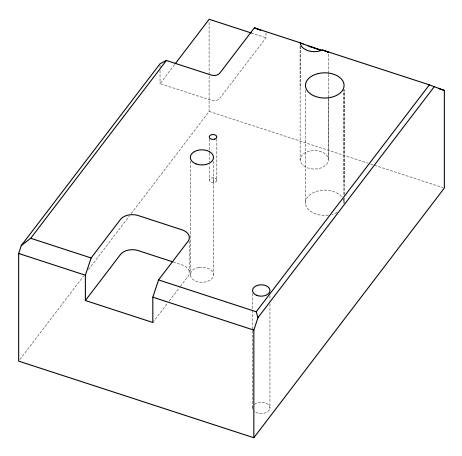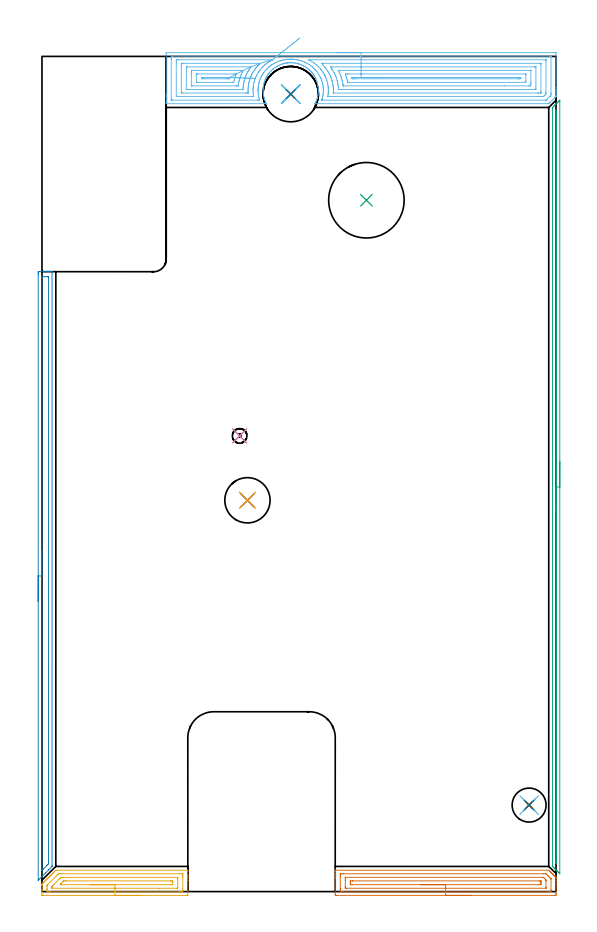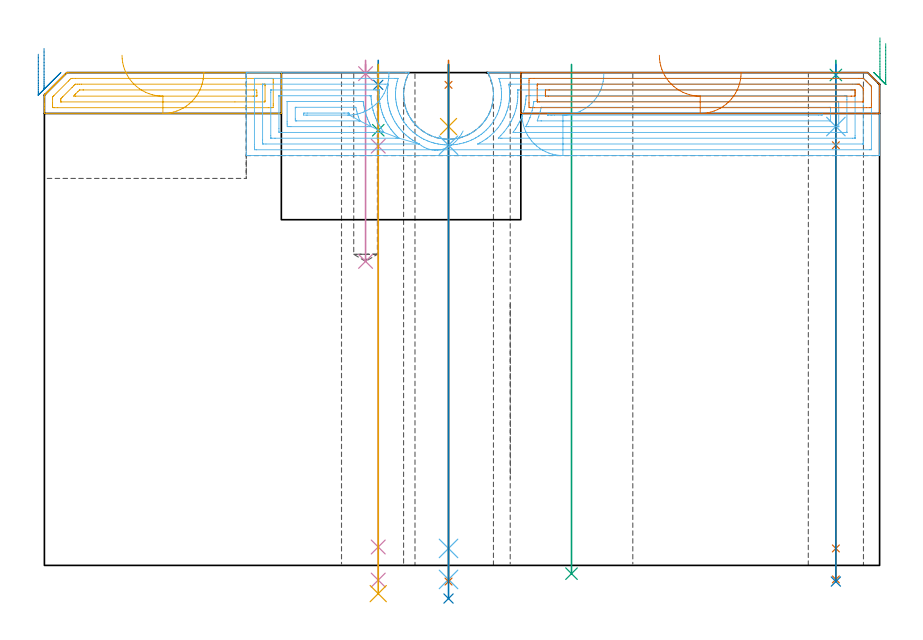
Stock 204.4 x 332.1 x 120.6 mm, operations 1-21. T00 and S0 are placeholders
(PLAN: 23 operations, 15 tool changes, 58.7 min)
(1 SPOT_DRILL | STEP1HOLE | NXT0321_9005460120000 | 0.05 min | 183 mm3)
(2 SPOT_DRILL_1 | STEP1HOLE_1 | NXT0321_9005460120000 | 0.05 min | 183 mm3)
(3 SPOT_DRILL_2 | STEP1HOLE_2 | NXT0321_9005460120000 | 0.03 min | 2 mm3)
(4 SPOT_DRILL_3 | STEP1POCKET | NXT0321_9005460120000 | 0.03 min | 3 mm3)
(5 DRILL_BLIND_HOLE_INTO_CENTER | STEP1HOLE | NXT0301_059 | 0.06 min | 614 mm3)
(6 GUN_DRILL_THROUGH_HOLE | STEP1HOLE | UGT0307_005 | 0.58 min | 5834 mm3)
(7 DRILL_TO_ENLARGE_THROUGH_HOLE | STEP1HOLE | NXT0301_102 | 0.51 min | 10593 mm3)
(8 DRILL_TO_ENLARGE_THROUGH_HOLE_1 | STEP1HOLE | UGT0301_053 | 0.52 min | 28577 mm3)
(9 DRILL_BLIND_HOLE_INTO_CENTER_1 | STEP1HOLE_1 | UGT0301_209 | 0.07 min | 714 mm3)
(10 GUN_DRILL_THROUGH_HOLE_1 | STEP1HOLE_1 | UGT0307_006 | 0.6 min | 6864 mm3)
(11 DRILL_TO_ENLARGE_THROUGH_HOLE_2 | STEP1HOLE_1 | UGT0301_046 | 0.52 min | 22891 mm3)
(12 DRILL_BLIND_HOLE_INTO_CENTER_2 | STEP1HOLE_2 | NXT0301_059 | 0.06 min | 733 mm3)
(13 GUN_DRILL_THROUGH_HOLE_2 | STEP1HOLE_2 | UGT0307_005 | 0.58 min | 5837 mm3)
(14 DRILL_TO_ENLARGE_THROUGH_HOLE_3 | STEP1HOLE_2 | NXT0301_102 | 0.51 min | 10659 mm3)
(15 INDEXABLE_INSERT_DRILL_THROUGH_HOLE_FROM_SOLID | STEP1HOLE_3 | NXT0302_031 | 0.5 min | 85207 mm3)
(16 DRILL_BLIND_HOLE_INTO_CENTER_3 | STEP1POCKET | UGT0301_181 | 0.19 min | 1178 mm3)
(17 AREA_MILL | FG_CHAMFER_SURFACE | UGT0205_001 | 2.02 min | 3195 mm3)
(18 AREA_MILL_1 | FG_CHAMFER_SURFACE_1 | UGT0205_001 | 9.43 min | 31374 mm3)
(19 AREA_MILL_2 | FG_CHAMFER_SURFACE_2 | UGT0205_001 | 3.01 min | 4691 mm3)
(20 AREA_MILL_3 | FG_CHAMFER_SURFACE_3 | UGT0205_001 | 4.03 min | 3661 mm3)
(21 AREA_MILL_4 | FG_CHAMFER_SURFACE_4 | UGT0205_001 | 5.01 min | 1273 mm3)
(22 MILL_CORNER_NOTCH_RECTANGULAR | CORNER_NOTCH_RECTANGULAR | NXT0201_009 | Follow Part, ap 2, ae 75% | 24.31 min | 107706 mm3)
(23 MILL_SLOT | SLOT_PARTIAL_RECTANGULAR | UGT0201_094 | Follow Part, ap 5, ae 75% | 6.01 min | 148623 mm3)
(TOOL NXT0321_9005460120000 | NC Spot Drill, 142deg, 12mm, Carbide, Uncoated | D12 PA142 FL30 Z2)
(TOOL NXT0301_059 | Carbide Drill 8.8mm [860.1-0880-026A1-MM 2214] | D8.8 PA140 FL47 Z2)
(TOOL UGT0307_005 | Gun Drill 8.3 mm | D8.3 PA130 FL24 Z1)
(TOOL NXT0301_102 | Carbide Drill 13.5mm [860.1-1350-108A1-MM 2214] | D13.5 PA140 FL123 Z2)
(TOOL UGT0301_053 | Twist Drill 22 mm | D22 PA118 FL150 Z2)
(TOOL UGT0301_209 | Twist Drill 9.4 mm | D9.4 PA118 FL78 Z2)
(TOOL UGT0307_006 | Gun Drill 9 mm | D9 PA130 FL24 Z1)
(TOOL UGT0301_046 | Twist Drill 18 mm | D18 PA118 FL130 Z2)
(TOOL NXT0302_031 | Index. Insert Drill 30mm [880-D3000L32-05] | D30 PA176 FL150 Z2)
(TOOL UGT0301_181 | Twist Drill 5.8 mm | D5.8 PA118 FL55 Z2)
(TOOL UGT0205_001 | Chamfer Mill 20 x 3 x 45 deg. | D20 FL50 Z2)
(TOOL NXT0201_009 | ENDMILL 8mm [2P460-0800-NA 1630] | D8 FL26 Z6)
(TOOL UGT0201_094 | End mill 20 mm | D20 FL38 Z4)
(OP 1 SPOT_DRILL)
G17 G21 G94 G90
T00 M6
G54
G17 G0 G90 X98.9 Y317.1 S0 M3
G43 Z130.6 H0
G94 G81 G98 Z117.6 F250. R123.6
G80
M5
M2
(OP 2 SPOT_DRILL_1)
G17 G21 G94 G90
T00 M6
G54
G17 G0 G90 X81.7 Y155.6 S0 M3
G43 Z130.6 H0
G94 G81 G98 Z117.6 F250. R123.6
G80
M5
M2
(OP 3 SPOT_DRILL_2)
G17 G21 G94 G90
T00 M6
G54
G17 G0 G90 X193.7 Y34.4 S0 M3
G43 Z130.6 H0
G94 G81 G98 Z120.019 F250. R123.6
G80
M5
M2
(OP 4 SPOT_DRILL_3)
G17 G21 G94 G90
T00 M6
G54
G17 G0 G90 X78.6 Y181.2 S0 M3
G43 Z130.6 H0
G94 G81 G98 Z120.35 F250. R123.6
G80
M5
M2
(OP 5 DRILL_BLIND_HOLE_INTO_CENTER)
G17 G21 G94 G90
T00 M6
G54
G17 G0 G90 X98.9 Y317.1 S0 M3
G43 Z130.6 H1
G94 G81 G98 Z107.4 F250. R122.6
G80
M5
M2
(OP 6 GUN_DRILL_THROUGH_HOLE)
G17 G21 G94 G90
T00 M6
G54
G17 G0 G90 X98.9 Y317.1 M8
G43 Z130.6 H0
Z117.682
S716 M3
G94 G1 Z102.825 F125. M26
G4 X.084
Z4.15 F250.
G4 X.084
Z-3.435 F125.
G4 X.084
M5
M9
G0 Z117.682
Z130.6
M2
(OP 7 DRILL_TO_ENLARGE_THROUGH_HOLE)
G17 G21 G94 G90
T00 M6
G54
G17 G0 G90 X98.9 Y317.1 S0 M3
G43 Z130.6 H1
G94 G73 G98 Z-3.957 F250. Q12.456 R122.6
G80
M5
M2
(OP 8 DRILL_TO_ENLARGE_THROUGH_HOLE_1)
G17 G21 G94 G90
T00 M6
G54
G17 G0 G90 X98.9 Y317.1 S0 M3
G43 Z130.6 H0
G94 G73 G98 Z-8.109 F250. Q21.452 R122.6
G80
M5
M2
(OP 9 DRILL_BLIND_HOLE_INTO_CENTER_1)
G17 G21 G94 G90
T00 M6
G54
G17 G0 G90 X81.7 Y155.6 S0 M3
G43 Z130.6 H0
G94 G81 G98 Z106.5 F250. R122.6
G80
M5
M2
(OP 10 GUN_DRILL_THROUGH_HOLE_1)
G17 G21 G94 G90
T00 M6
G54
G17 G0 G90 X81.7 Y155.6 M8
G43 Z130.6 H0
Z120.679
S716 M3
G94 G1 Z102.605 F125. M26
G4 X.084
Z4.5 F250.
G4 X.084
Z-3.598 F125.
G4 X.084
M5
M9
G0 Z120.679
Z130.6
M2
(OP 11 DRILL_TO_ENLARGE_THROUGH_HOLE_2)
G17 G21 G94 G90
T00 M6
G54
G17 G0 G90 X81.7 Y155.6 S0 M3
G43 Z130.6 H0
G94 G73 G98 Z-6.908 F250. Q15.938 R122.6
G80
M5
M2
(OP 12 DRILL_BLIND_HOLE_INTO_CENTER_2)
G17 G21 G94 G90
T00 M6
G54
G17 G0 G90 X193.7 Y34.4 S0 M3
G43 Z130.6 H1
G94 G81 G98 Z107.4 F250. R122.6
G80
M5
M2
(OP 13 GUN_DRILL_THROUGH_HOLE_2)
G17 G21 G94 G90
T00 M6
G54
G17 G0 G90 X193.7 Y34.4 M8
G43 Z130.6 H0
Z117.517
S716 M3
G94 G1 Z102.825 F125. M26
G4 X.084
Z4.15 F250.
G4 X.084
Z-3.435 F125.
G4 X.084
M5
M9
G0 Z117.517
Z130.6
M2
(OP 14 DRILL_TO_ENLARGE_THROUGH_HOLE_3)
G17 G21 G94 G90
T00 M6
G54
G17 G0 G90 X193.7 Y34.4 S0 M3
G43 Z130.6 H1
G94 G73 G98 Z-3.957 F250. Q12.456 R122.6
G80
M5
M2
(OP 15 INDEXABLE_INSERT_DRILL_THROUGH_HOLE_FROM_SOLID)
G17 G21 G94 G90
T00 M6
G54
G17 G0 G90 X129. Y274.9 S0 M3
G43 Z130.6 H1
G94 G81 G98 Z-2.024 F250. R122.6
G80
M5
M2
(OP 16 DRILL_BLIND_HOLE_INTO_CENTER_3)
G17 G21 G94 G90
T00 M6
G54
G17 G0 G90 X78.6 Y181.2 S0 M3
G43 Z130.6 H0
G94 G81 G98 Z74.4 F250. R122.6
G80
M5
M2
(OP 17 AREA_MILL)
G17 G21 G94 G90
T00 M6
G54
G17 G0 G90 X39. Y-1.5 S1061 M3
G43 Z130.6 H0
Z120.6
G94 G1 X38.962 Z119.728 F250.
X38.848 Z118.863
X38.659 Z118.012
X38.397 Z117.18
X38.063 Z116.374
X37.66 Z115.6
X37.192 Z114.864
X36.66 Z114.172
X36.071 Z113.529
X35.428 Z112.94
X34.736 Z112.408
X34. Z111.94
X33.226 Z111.537
X32.42 Z111.203
X31.588 Z110.941
X30.736 Z110.752
X29.872 Z110.638
X29. Z110.6
X0.556
X0.004 Y-1.496 Z110.598
X0.002 Y-1.495 Z110.599
X0. Y-0.944 Z111.149
Y-0.278 Z111.82
Y-0.056 Z112.041
Y0.611 Z112.708
Y0.833 Z112.93
Y2.388 Z114.488
Y2.611 Z114.711
Y2.667 Z114.767
X0.01 Y3.003 Z115.101
X0.058 Y3.056 Z115.154
X0.259 Y3.259 Z115.359
X0.333 Y3.333 Z115.433
X0.499 Y3.5 Z115.597
X0.556 Y3.556 Z115.655
X0.74 Y3.74 Z115.839
X0.795 Y3.796 Z115.893
X0.852 Y3.852 Z115.951
X1.036 Y4.037 Z116.136
X1.091 Y4.093 Z116.189
X1.148 Y4.149 Z116.248
X1.332 Y4.333 Z116.432
X1.387 Y4.389 Z116.486
X1.444 Y4.445 Z116.544
X1.629 Y4.629 Z116.728
X1.684 Y4.685 Z116.782
X1.741 Y4.741 Z116.84
X1.925 Y4.925 Z117.024
X1.98 Y4.981 Z117.078
X2.037 Y5.037 Z117.136
X2.221 Y5.222 Z117.321
X2.276 Y5.278 Z117.375
X2.333 Y5.334 Z117.433
X2.518 Y5.518 Z117.617
X2.573 Y5.574 Z117.671
X2.63 Y5.63 Z117.729
X2.814 Y5.814 Z117.913
X2.869 Y5.87 Z117.967
X2.926 Y5.926 Z118.025
X3.11 Y6.111 Z118.21
X3.165 Y6.167 Z118.263
X3.222 Y6.223 Z118.322
X3.407 Y6.407 Z118.506
X3.462 Y6.463 Z118.56
X3.519 Y6.519 Z118.618
X3.703 Y6.703 Z118.802
X3.758 Y6.759 Z118.856
X3.815 Y6.815 Z118.914
X3.999 Y7. Z119.099
X4.054 Y7.056 Z119.152
X4.111 Y7.112 Z119.211
X4.296 Y7.296 Z119.395
X4.35 Y7.352 Z119.449
X4.407 Y7.408 Z119.507
X4.592 Y7.592 Z119.691
X4.647 Y7.648 Z119.745
X4.704 Y7.704 Z119.803
X4.888 Y7.889 Z119.987
X4.943 Y7.944 Z120.041
X5. Y8.001 Z120.099
X5.388 Y8.389 Z120.487
X5.422 Y8.422 Z120.521
X5.495 Y8.494 Z120.592
X5.889 Y8.5 Z120.6
X57.889
X57.99 Y8.497 Z120.589
X57.994 Y8.474 Z120.566
X58. Y8.222 Z120.321
Y6.611 Z118.71
Y6.167 Z118.263
Y5.944 Z118.042
Y5.278 Z117.375
Y5.056 Z117.153
Y4.389 Z116.483
X57.999 Y-1.497 Z110.6
X57.998 Y-1.498 Z110.599
X57.444 Y-1.5 Z110.6
X29.
Y-0.086 Z112.014
X3.252
X2.362 Y-0.084 Z112.016
X2.333 Y-0.083 Z112.017
X2.01 Y-0.056 Z112.044
X2.003 Y0.275 Z112.375
X2.001 Y0.833 Z112.933
X2. Y1.167 Z113.267
Y2.055 Z114.155
X2.002 Y2.333 Z114.433
X2.006 Y2.472 Z114.572
X2.01 Y2.54 Z114.64
X2.072 Y2.611 Z114.711
X2.199 Y2.746 Z114.846
X2.333 Y2.884 Z114.984
X5.889 Y6.439 Z118.539
X6.2 Y6.745 Z118.845
X6.517 Y7.056 Z119.156
X6.751 Y7.083 Z119.183
X6.778 Y7.084 Z119.184
X7.636 Y7.086 Z119.186
X54.748
X55.638 Y7.084 Z119.184
X55.667 Y7.083 Z119.183
X55.99 Y7.056 Z119.156
X55.997 Y6.725 Z118.825
X55.999 Y6.167 Z118.267
X56. Y5.833 Z117.933
X55.999 Y0.833 Z112.933
X55.998 Y0.502 Z112.602
X55.99 Y-0.056 Z112.044
X55.694 Y-0.083 Z112.017
X55.667 Y-0.084 Z112.016
X54.808 Y-0.086 Z112.014
X29.
Y1.328 Z113.428
X4.111 Y1.329 Z113.429
X4.055 Y1.33 Z113.43
X4.022 Y1.332 Z113.432
X4.011 Y1.334 Z113.434
X4.007 Y1.389 Z113.489
X4.001 Y1.611 Z113.711
Y1.722 Z113.822
Y1.832 Z113.932
X4.009 Y1.944 Z114.044
X4.023 Y2.112 Z114.212
X4.111 Y2.209 Z114.309
X4.311 Y2.411 Z114.511
X4.51 Y2.611 Z114.711
X6.778 Y4.879 Z116.979
X7.177 Y5.278 Z117.378
X7.423 Y5.521 Z117.621
X7.508 Y5.602 Z117.702
X7.574 Y5.663 Z117.763
X7.667 Y5.665 Z117.765
X8.163 Y5.67 Z117.77
X8.556 Y5.671 Z117.771
X9.051 Y5.672 Z117.772
X53.889 Y5.671 Z117.771
X53.945 Y5.67 Z117.77
X53.978 Y5.668 Z117.768
X53.989 Y5.666 Z117.766
X53.993 Y5.611 Z117.711
X53.999 Y5.389 Z117.489
X54. Y5.278 Z117.378
X53.999 Y1.612 Z113.712
X53.992 Y1.5 Z113.6
X53.978 Y1.335 Z113.435
X53.889 Y1.333 Z113.433
X53.393 Y1.329 Z113.429
X46.629 Y1.328 Z113.428
X29.
Y2.743 Z114.843
X7.667
X7.534 Y2.744 Z114.844
X7.146 Y2.749 Z114.849
X7.319 Y2.958 Z115.058
X7.482 Y3.128 Z115.228
X7.667 Y3.318 Z115.418
X8.204 Y3.852 Z115.952
X8.556 Y4.197 Z116.297
X8.626 Y4.25 Z116.35
X8.692 Y4.253 Z116.353
X9.444 Y4.257 Z116.357
X9.576
X51.222
X51.355 Y4.256 Z116.356
X51.976 Y4.25 Z116.35
X51.998 Y3.613 Z115.713
X52. Y2.917 Z115.017
X51.998 Y2.819 Z114.919
X51.994 Y2.771 Z114.871
X51.99 Y2.752 Z114.852
X51.973 Y2.749 Z114.849
X51.222 Y2.743 Z114.843
X51.091
X29.
X28.128 Z114.881
X27.264 Z114.995
X26.412 Z115.183
X25.58 Z115.446
X24.774 Z115.78
X24. Z116.182
X23.264 Z116.651
X22.572 Z117.182
X21.929 Z117.772
X21.34 Z118.415
X20.808 Z119.107
X20.34 Z119.843
X19.937 Z120.616
X19.603 Z121.422
X19.341 Z122.254
X19.152 Z123.106
X19.038 Z123.971
X19. Z124.843
G0 Z130.6
M5
M2
(OP 18 AREA_MILL_1)
G17 G21 G94 G90
T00 M6
G54
G17 G0 G90 X116.9 Y333.6 S1061 M3
G43 Z130.6 H0
Z110.3
G94 G1 X116.938 Z109.428 F250.
X117.052 Z108.564
X117.241 Z107.712
X117.503 Z106.88
X117.837 Z106.074
X118.24 Z105.3
X118.708 Z104.564
X119.24 Z103.872
X119.829 Z103.229
X120.472 Z102.64
X121.164 Z102.109
X121.9 Z101.64
X122.674 Z101.237
X123.48 Z100.903
X124.312 Z100.641
X125.163 Z100.452
X126.028 Z100.338
X126.9 Z100.3
X203.774
X204.214 Y333.596 Z100.303
X204.39 Y333.592 Z100.306
X204.4 Y333.412 Z100.486
Y319.659 Z114.236
Y319.042 Z114.852
Y318.513 Z115.384
Y318.161 Z115.735
Y317.631 Z116.265
Y317.279 Z116.615
Y316.485 Z117.413
Y316.398 Z117.5
X204.39 Y316.192 Z117.707
X204.377 Y316.177 Z117.722
X204.37 Y316.17 Z117.729
X204.159 Y315.957 Z117.939
X203.774 Y315.574 Z118.325
X201.953 Y313.753 Z120.147
X201.861 Y313.66 Z120.237
X201.649 Y313.449 Z120.446
X201.494 Y313.298 Z120.582
X201.093 Y313.3 Z120.6
X108.575
X108.553 Y313.305 Z120.593
X108.559 Y313.333 Z120.566
X108.575 Y313.37 Z120.53
X108.71 Y313.631 Z120.269
X108.911 Y314.052 Z119.848
X109.042 Y314.348 Z119.552
X109.262 Y314.93 Z118.97
X109.409 Y315.367 Z118.533
X109.53 Y315.807 Z118.093
X109.721 Y316.685 Z117.215
X109.839 Y317.562 Z116.338
X109.887 Y318.44 Z115.46
X109.864 Y319.317 Z114.583
X109.771 Y320.195 Z113.705
X109.606 Y321.072 Z112.828
X109.366 Y321.95 Z111.95
X109.219 Y322.391 Z111.509
X109.053 Y322.828 Z111.072
X108.846 Y323.281 Z110.619
X108.636 Y323.705 Z110.194
X108.4 Y324.129 Z109.768
X108.277 Y324.332 Z109.563
X108.153 Y324.54 Z109.36
X108.127 Y324.583 Z109.317
X107.994 Y324.772 Z109.123
X107.853 Y324.976 Z108.924
X107.818 Y325.026 Z108.874
X107.667 Y325.227 Z108.673
X107.492 Y325.46 Z108.439
X107.333 Y325.654 Z108.244
X107.256 Y325.747 Z108.15
X107.234 Y325.772 Z108.126
X106.989 Y326.046 Z107.853
X106.711 Y326.337 Z107.561
X106.364 Y326.675 Z107.225
X106.341 Y326.695 Z107.205
X106.053 Y326.948 Z106.949
X106.019 Y326.976 Z106.92
X105.734 Y327.215 Z106.684
X105.518 Y327.382 Z106.518
X105.471 Y327.418 Z106.481
X105.028 Y327.726 Z106.173
X104.578 Y328.018 Z105.882
X104.452 Y328.093 Z105.807
X104.071 Y328.301 Z105.598
X104.021 Y328.326 Z105.573
X103.685 Y328.497 Z105.4
X103.241 Y328.698 Z105.199
X102.792 Y328.884 Z105.016
X102.566 Y328.97 Z104.929
X102.371 Y329.033 Z104.866
X102.234 Y329.078 Z104.821
X101.899 Y329.177 Z104.722
X101.807 Y329.201 Z104.698
X101.454 Y329.291 Z104.607
X101.006 Y329.389 Z104.51
X100.56 Y329.466 Z104.431
X100.113 Y329.524 Z104.371
X99.667 Y329.565 Z104.331
X99.54 Y329.572 Z104.325
X99.377 Y329.578 Z104.313
X99.228 Y329.588 Z104.31
X99.22 Z104.309
X98.774 Y329.59 Z104.301
X98.328 Y329.577 Z104.318
X98.047 Y329.559 Z104.34
X97.881 Y329.546 Z104.352
X97.606 Y329.515 Z104.382
X97.435 Y329.495 Z104.402
X97.402 Y329.49 Z104.407
X96.988 Y329.426 Z104.472
X96.613 Y329.353 Z104.547
X96.542 Y329.339 Z104.561
X96.493 Y329.327 Z104.573
X96.094 Y329.229 Z104.667
X95.649 Y329.101 Z104.793
X95.614 Y329.09 Z104.804
X95.235 Y328.97 Z104.929
X94.756 Y328.783 Z105.115
X94.307 Y328.587 Z105.311
X93.863 Y328.371 Z105.527
X93.528 Y328.187 Z105.708
X93.352 Y328.092 Z105.806
X92.97 Y327.858 Z106.041
X92.52 Y327.549 Z106.349
X92.077 Y327.225 Z106.673
X91.87 Y327.049 Z106.851
X91.785 Y326.976 Z106.923
X91.618 Y326.832 Z107.065
X91.591 Y326.807 Z107.089
X91.456 Y326.682 Z107.213
X91.184 Y326.436 Z107.463
X91.144 Y326.396 Z107.504
X91.087 Y326.338 Z107.562
X90.687 Y325.905 Z107.994
X90.303 Y325.46 Z108.439
X90.251 Y325.388 Z108.51
X90.122 Y325.213 Z108.684
X89.976 Y325.018 Z108.881
X89.965 Y325.002 Z108.897
X89.953 Y324.983 Z108.916
X89.809 Y324.772 Z109.124
X89.678 Y324.583 Z109.317
X89.655 Y324.545 Z109.354
X89.522 Y324.332 Z109.565
X89.399 Y324.135 Z109.762
X89.357 Y324.058 Z109.84
X89.164 Y323.704 Z110.194
X89.038 Y323.45 Z110.448
X88.948 Y323.268 Z110.63
X88.754 Y322.827 Z111.072
X88.724 Y322.751 Z111.149
X88.506 Y322.195 Z111.705
X88.43 Y321.95 Z111.95
X88.194 Y321.072 Z112.828
X88.029 Y320.195 Z113.705
X87.936 Y319.317 Z114.583
X87.913 Y318.44 Z115.46
X87.961 Y317.562 Z116.338
X88.079 Y316.685 Z117.215
X88.27 Y315.807 Z118.093
X88.379 Y315.404 Z118.496
X88.532 Y314.93 Z118.97
X88.703 Y314.489 Z119.411
X88.893 Y314.052 Z119.848
X89.039 Y313.753 Z120.146
X89.1 Y313.623 Z120.276
X89.246 Y313.306 Z120.592
X88.463 Y313.3 Z120.6
X49.579
X49.407 Y313.303 Z120.588
X49.406 Y313.305 Z120.586
X49.4 Y313.661 Z120.238
Y313.93 Z119.97
Y314.634 Z119.26
Y315.868 Z118.029
Y316.398 Z117.497
Y317.014 Z116.881
Y333.147 Z100.75
X49.403 Y333.414 Z100.483
X49.41 Y333.592 Z100.306
X49.59 Y333.599 Z100.299
X126.9 Y333.6 Z100.3
Y332.186 Z101.714
X201.987 Y332.185 Z101.715
X202.069
X202.367 Y332.179 Z101.721
X202.391 Y332.175 Z101.725
X202.395 Y332.151 Z101.749
X202.398 Y332.117 Z101.783
X202.399 Y332.084 Z101.816
X202.4 Y331.858 Z102.042
Y317.753 Z116.147
X202.397 Y317.279 Z116.621
X202.393 Y316.879 Z117.021
X202.38 Y316.642 Z117.258
X202.145 Y316.398 Z117.502
X202.067 Y316.318 Z117.582
X201.987 Y316.236 Z117.664
X201.093 Y315.342 Z118.558
X200.735 Y314.987 Z118.913
X200.553 Y314.81 Z119.09
X200.486 Y314.747 Z119.153
X200.449 Y314.721 Z119.179
X200.118 Y314.715 Z119.185
X111.623 Y314.714 Z119.186
X111.338 Y314.716 Z119.184
X111.268 Y314.718 Z119.182
X111.258 Y314.721 Z119.179
X111.256 Y314.724 Z119.176
X111.258 Y314.743 Z119.157
X111.27 Y314.785 Z119.115
X111.334 Y314.999 Z118.901
X111.478 Y315.516 Z118.384
X111.524 Y315.694 Z118.206
X111.686 Y316.415 Z117.485
X111.704 Y316.501 Z117.399
X111.796 Y317.189 Z116.711
X111.804 Y317.279 Z116.621
X111.861 Y318.006 Z115.894
X111.867 Y318.161 Z115.739
X111.875 Y318.512 Z115.388
X111.874 Y318.875 Z115.025
X111.867 Y319.042 Z114.858
X111.85 Y319.406 Z114.494
X111.815 Y319.814 Z114.086
X111.802 Y319.924 Z113.976
X111.704 Y320.646 Z113.254
X111.674 Y320.805 Z113.095
X111.667 Y320.842 Z113.058
X111.568 Y321.307 Z112.593
X111.469 Y321.687 Z112.213
X111.385 Y322.001 Z111.899
X111.204 Y322.568 Z111.332
X110.916 Y323.345 Z110.555
X110.87 Y323.45 Z110.45
X110.81 Y323.58 Z110.32
X110.426 Y324.332 Z109.568
X109.921 Y325.208 Z108.692
X109.918 Y325.213 Z108.687
X109.269 Y326.095 Z107.805
X109.022 Y326.401 Z107.499
X108.503 Y326.976 Z106.924
X108.128 Y327.352 Z106.548
X107.573 Y327.858 Z106.042
X107.234 Y328.14 Z105.76
X106.892 Y328.404 Z105.496
X106.419 Y328.739 Z105.161
X106.341 Y328.793 Z105.107
X106.18 Y328.898 Z105.002
X105.64 Y329.222 Z104.678
X105.447 Y329.328 Z104.572
X104.886 Y329.621 Z104.279
X104.553 Y329.779 Z104.121
X104.255 Y329.914 Z103.986
X103.659 Y330.153 Z103.747
X103.32 Y330.274 Z103.626
X102.836 Y330.432 Z103.468
X102.765 Y330.453 Z103.447
X102.592 Y330.502 Z103.398
X101.871 Y330.674 Z103.226
X101.648 Y330.723 Z103.177
X100.977 Y330.843 Z103.057
X100.577 Y330.897 Z103.003
X100.083 Y330.948 Z102.952
X99.597 Y330.982 Z102.918
X99.189 Y330.997 Z102.903
X98.684 Y331.001 Z102.899
X98.296 Y330.987 Z102.913
X97.833 Y330.958 Z102.942
X97.402 Y330.918 Z102.982
X97.025 Y330.874 Z103.026
X96.508 Y330.793 Z103.107
X96.262 Y330.745 Z103.155
X95.614 Y330.605 Z103.295
X95.53 Y330.585 Z103.315
X95.211 Y330.502 Z103.398
X94.831 Y330.393 Z103.507
X94.783 Y330.378 Z103.522
X94.72 Y330.357 Z103.543
X94.171 Y330.163 Z103.737
X93.826 Y330.028 Z103.872
X93.537 Y329.906 Z103.994
X92.932 Y329.636 Z104.264
X92.922 Y329.631 Z104.269
X92.902 Y329.621 Z104.279
X92.343 Y329.32 Z104.58
X92.038 Y329.151 Z104.749
X91.782 Y328.992 Z104.908
X91.388 Y328.739 Z105.161
X91.206 Y328.617 Z105.283
X91.144 Y328.574 Z105.326
X90.731 Y328.266 Z105.634
X90.251 Y327.882 Z106.018
X90.223 Y327.858 Z106.042
X89.773 Y327.447 Z106.453
X89.357 Y327.046 Z106.854
X89.292 Y326.976 Z106.924
X88.904 Y326.541 Z107.359
X88.519 Y326.095 Z107.805
X88.494 Y326.064 Z107.836
X88.463 Y326.023 Z107.877
X88.126 Y325.546 Z108.354
X87.897 Y325.213 Z108.687
X87.768 Y325.017 Z108.883
X87.569 Y324.702 Z109.198
X87.436 Y324.462 Z109.438
X87.368 Y324.332 Z109.568
X87.139 Y323.874 Z110.026
X86.941 Y323.45 Z110.45
X86.86 Y323.267 Z110.633
X86.675 Y322.816 Z111.084
X86.587 Y322.568 Z111.332
X86.403 Y321.955 Z111.945
X86.33 Y321.687 Z112.213
X86.22 Y321.254 Z112.646
X86.133 Y320.805 Z113.095
X86.08 Y320.51 Z113.39
X86.001 Y319.924 Z113.976
X85.977 Y319.73 Z114.17
X85.95 Y319.404 Z114.496
X85.932 Y319.042 Z114.858
X85.927 Y318.898 Z115.002
X85.925 Y318.535 Z115.365
X85.933 Y318.161 Z115.739
X85.939 Y318.005 Z115.895
X86. Y317.279 Z116.621
X86.027 Y317.036 Z116.864
X86.128 Y316.398 Z117.502
X86.215 Y315.97 Z117.93
X86.322 Y315.516 Z118.384
X86.523 Y314.784 Z119.116
X86.532 Y314.721 Z119.179
X86.492 Y314.719 Z119.181
X86.391 Y314.716 Z119.184
X86.188 Y314.715 Z119.185
X85.781 Y314.714 Z119.186
X51.813 Y314.715 Z119.185
X51.731
X51.433 Y314.721 Z119.179
X51.409 Y314.725 Z119.175
X51.405 Y314.749 Z119.151
X51.402 Y314.783 Z119.117
X51.401 Y314.816 Z119.084
X51.4 Y315.042 Z118.858
Y330.91 Z102.99
X51.402 Y331.384 Z102.516
X51.405 Y331.787 Z102.113
X51.417 Y332.179 Z101.721
X51.813 Y332.184 Z101.716
X51.895 Y332.185 Z101.715
X126.9 Y332.186 Z101.714
Y330.772 Z103.128
X200.29 Y330.771 Z103.129
X200.363 Y330.77 Z103.13
X200.384 Y330.768 Z103.132
X200.389 Y330.766 Z103.134
X200.393 Y330.757 Z103.143
X200.397 Y330.701 Z103.199
X200.399 Y330.502 Z103.398
X200.4 Y330.304 Z103.596
X200.399 Y317.963 Z115.937
X200.39 Y317.279 Z116.621
X200.385 Y317.096 Z116.804
X200.199 Y316.902 Z116.999
X199.946 Y316.647 Z117.253
X199.696 Y316.398 Z117.502
X199.499 Y316.206 Z117.694
X199.432 Y316.143 Z117.757
X199.305 Y316.135 Z117.765
X198.682 Y316.13 Z117.77
X198.411 Y316.129 Z117.771
X197.79 Y316.128 Z117.772
X114.386 Y316.129 Z117.771
X113.762 Y316.131 Z117.769
X113.701 Y316.133 Z117.767
X113.677 Y316.135 Z117.765
X113.676 Y316.216 Z117.684
X113.698 Y316.398 Z117.502
X113.775 Y317. Z116.9
X113.803 Y317.279 Z116.621
X113.847 Y317.811 Z116.089
X113.864 Y318.161 Z115.739
X113.873 Y318.666 Z115.234
X113.863 Y319.042 Z114.858
X113.839 Y319.581 Z114.319
X113.804 Y319.924 Z113.976
X113.771 Y320.199 Z113.701
X113.681 Y320.805 Z113.095
X113.518 Y321.661 Z112.239
X113.511 Y321.687 Z112.213
X113.492 Y321.761 Z112.139
X113.254 Y322.568 Z111.332
X113.152 Y322.903 Z110.997
X112.942 Y323.45 Z110.45
X112.844 Y323.7 Z110.2
X112.598 Y324.249 Z109.651
X112.557 Y324.332 Z109.568
X112.518 Y324.41 Z109.49
X112.231 Y324.946 Z108.954
X112.075 Y325.213 Z108.687
X111.704 Y325.836 Z108.064
X111.523 Y326.095 Z107.805
X111.085 Y326.705 Z107.195
X110.869 Y326.976 Z106.924
X110.81 Y327.048 Z106.852
X110.071 Y327.858 Z106.042
X109.916 Y328.015 Z105.885
X109.138 Y328.739 Z105.161
X109.022 Y328.841 Z105.059
X108.446 Y329.307 Z104.593
X108.128 Y329.534 Z104.366
X108.001 Y329.621 Z104.279
X107.234 Y330.115 Z103.785
X106.567 Y330.502 Z103.398
X106.341 Y330.626 Z103.274
X106.069 Y330.77 Z103.13
X106.068 Y330.771 Z103.129
X126.9 Y330.772 Z103.128
Y329.357 Z104.543
X197.785
X198.263 Y329.355 Z104.545
X198.37 Y329.352 Z104.548
X198.387 Y329.351 Z104.549
X198.39 Y329.334 Z104.566
X198.395 Y329.282 Z104.618
X198.398 Y329.176 Z104.724
X198.4 Y328.75 Z105.15
Y318.172 Z115.728
X198.397 Y317.725 Z116.175
X198.394 Y317.617 Z116.283
X198.39 Y317.564 Z116.336
X198.382 Y317.549 Z116.351
X198.352 Y317.548 Z116.352
X198.142 Y317.545 Z116.355
X197.517 Y317.543 Z116.357
X197.25
X116.173
X115.904 Y317.545 Z116.355
X115.859 Y317.548 Z116.352
X115.845 Y317.551 Z116.349
X115.843 Y317.558 Z116.342
X115.841 Y317.607 Z116.293
X115.864 Y318.161 Z115.739
X115.872 Y318.458 Z115.442
X115.862 Y319.042 Z114.858
X115.852 Y319.359 Z114.541
X115.807 Y319.924 Z113.976
X115.762 Y320.329 Z113.571
X115.691 Y320.805 Z113.095
X115.592 Y321.379 Z112.521
X115.524 Y321.687 Z112.213
X115.442 Y322.041 Z111.859
X115.31 Y322.538 Z111.362
X115.279 Y322.645 Z111.255
X115.081 Y323.263 Z110.637
X115.014 Y323.45 Z110.45
X114.86 Y323.864 Z110.036
X114.656 Y324.332 Z109.568
X114.386 Y324.912 Z108.988
X114.229 Y325.213 Z108.687
X114.06 Y325.534 Z108.366
X113.722 Y326.095 Z107.805
X113.492 Y326.468 Z107.432
X113.124 Y326.976 Z106.924
X112.598 Y327.68 Z106.22
X112.445 Y327.858 Z106.042
X111.704 Y328.684 Z105.216
X111.653 Y328.739 Z105.161
X111.084 Y329.35 Z104.55
X111.704 Y329.355 Z104.545
X111.972 Y329.357 Z104.543
X126.9
Y327.943 Z105.957
X195.816
X195.989 Y327.941 Z105.959
X196.335 Y327.936 Z105.964
X196.392 Y327.932 Z105.968
X196.394 Y327.925 Z105.975
X196.397 Y327.902 Z105.998
X196.399 Y327.858 Z106.042
X196.4 Y319.924 Z113.976
X196.398 Y319.264 Z114.636
X196.393 Y319.042 Z114.858
X196.39 Y318.967 Z114.933
X196.076 Y318.96 Z114.94
X195.903 Y318.958 Z114.942
X118.855 Y318.957 Z114.943
X118.046 Y318.959 Z114.941
X117.961 Y318.961 Z114.939
X117.884 Y318.964 Z114.936
X117.878 Y319.042 Z114.858
X117.828 Y319.792 Z114.108
X117.817 Y319.924 Z113.976
X117.802 Y320.081 Z113.819
X117.703 Y320.805 Z113.095
X117.659 Y321.104 Z112.796
X117.544 Y321.687 Z112.213
X117.434 Y322.207 Z111.693
X117.333 Y322.568 Z111.332
X117.086 Y323.432 Z110.468
X117.067 Y323.492 Z110.408
X116.743 Y324.332 Z109.568
X116.513 Y324.878 Z109.022
X116.351 Y325.213 Z108.687
X116.173 Y325.572 Z108.328
X115.887 Y326.095 Z107.805
X115.503 Y326.756 Z107.144
X115.368 Y326.976 Z106.924
X115.334 Y327.03 Z106.87
X115.279 Y327.114 Z106.786
X114.745 Y327.858 Z106.042
X114.69 Y327.936 Z105.964
X115.279 Y327.943 Z105.957
X126.9
Y326.529 Z107.371
X193.942
X194.396 Y326.528 Z107.372
X194.397 Y326.527 Z107.373
X194.399 Y326.525 Z107.375
Y321.687 Z112.213
X194.398 Y321.237 Z112.663
X194.39 Y320.805 Z113.095
X194.375 Y320.378 Z113.522
X193.942 Y320.375 Z113.525
X193.502 Y320.372 Z113.528
X183.879 Y320.371 Z113.529
X119.969 Y320.372 Z113.528
X119.859 Y320.373 Z113.527
X119.805 Y320.375 Z113.525
X119.786 Y320.377 Z113.523
X119.749 Y320.579 Z113.321
X119.719 Y320.805 Z113.095
X119.714 Y320.839 Z113.061
X119.566 Y321.687 Z112.213
X119.525 Y321.907 Z111.993
X119.368 Y322.568 Z111.332
X119.23 Y323.08 Z110.82
X119.114 Y323.45 Z110.45
X118.855 Y324.243 Z109.657
X118.802 Y324.384 Z109.516
X118.452 Y325.213 Z108.687
X118.108 Y325.95 Z107.95
X117.844 Y326.464 Z107.436
X117.821 Y326.515 Z107.385
X117.82 Y326.524 Z107.376
X117.824 Y326.525 Z107.375
X117.85 Y326.527 Z107.373
X117.961 Y326.528 Z107.372
X118.415 Y326.529 Z107.371
X126.9
Y325.115 Z108.785
X192.154 Y325.114 Z108.786
X192.255 Y325.113 Z108.787
X192.347 Y325.11 Z108.79
X192.387 Y325.108 Z108.792
X192.392 Y325.087 Z108.813
X192.396 Y325.06 Z108.84
X192.399 Y324.971 Z108.929
X192.4 Y322.326 Z111.574
X192.398 Y322.083 Z111.817
X192.394 Y321.921 Z111.979
X192.39 Y321.798 Z112.102
X192.351 Y321.792 Z112.108
X192.154 Y321.788 Z112.112
X192.053 Y321.786 Z112.114
X121.735
X121.636 Y321.787 Z112.113
X121.588 Y321.79 Z112.11
X121.583 Y321.791 Z112.109
X121.568 Y321.843 Z112.057
X121.537 Y321.966 Z111.934
X121.402 Y322.568 Z111.332
X121.361 Y322.741 Z111.159
X121.157 Y323.45 Z110.45
X120.997 Y323.982 Z109.918
X120.874 Y324.332 Z109.568
X120.643 Y324.976 Z108.924
X120.622 Y325.05 Z108.85
X120.643 Y325.108 Z108.792
X120.748 Y325.11 Z108.79
X121.537 Y325.114 Z108.786
X121.637 Y325.115 Z108.785
X126.9
Y323.7 Z110.2
X189.472
X190.116 Y323.696 Z110.204
X190.366 Y323.693 Z110.207
X190.394 Y323.45 Z110.45
X190.396 Y323.421 Z110.479
X190.366 Y323.207 Z110.693
X189.724 Y323.201 Z110.699
X189.472 Y323.2 Z110.7
X124.218
X123.576 Y323.202 Z110.698
X123.324 Y323.205 Z110.695
X123.295 Y323.206 Z110.694
X123.269 Y323.259 Z110.641
X123.236 Y323.359 Z110.541
X123.208 Y323.45 Z110.45
X123.164 Y323.608 Z110.292
X123.149 Y323.69 Z110.21
X123.198 Y323.693 Z110.207
X123.324 Y323.696 Z110.204
X123.965 Y323.7 Z110.2
X124.218
X124.858
X126.9
X127.772 Z110.238
X128.636 Z110.351
X129.488 Z110.54
X130.32 Z110.803
X131.126 Z111.136
X131.9 Z111.539
X132.636 Z112.008
X133.328 Z112.539
X133.971 Z113.128
X134.56 Z113.772
X135.091 Z114.464
X135.56 Z115.2
X135.963 Z115.973
X136.297 Z116.779
X136.559 Z117.611
X136.748 Z118.463
X136.862 Z119.328
X136.9 Z120.2
G0 Z130.6
X102.472 Y339.364
Z106.323
G1 X102.086 Y339.056 Z105.603
X101.653 Y338.71 Z104.93
X101.175 Y338.329 Z104.307
X100.657 Y337.916 Z103.74
X100.103 Y337.473 Z103.233
X99.515 Y337.004 Z102.79
X98.9 Y336.513 Z102.414
X98.262 Y336.003 Z102.108
X97.605 Y335.478 Z101.874
X96.935 Y334.943 Z101.714
X96.256 Y334.401 Z101.63
X95.575 Y333.857 Z101.622
X94.895 Y333.314 Z101.69
X94.222 Y332.778 Z101.833
X93.562 Y332.25 Z102.051
X92.92 Y331.737 Z102.342
X92.299 Y331.242 Z102.703
X91.705 Y330.768 Z103.132
X91.689 Y330.755 Z103.145
X91.144 Y330.46 Z103.44
X90.611 Y330.147 Z103.753
X90.251 Y329.921 Z103.979
X90.068 Y329.801 Z104.099
X89.802 Y329.621 Z104.279
X89.544 Y329.436 Z104.464
X89.357 Y329.298 Z104.602
X89.043 Y329.048 Z104.852
X88.664 Y328.739 Z105.161
X88.556 Y328.647 Z105.253
X88.463 Y328.564 Z105.336
X88.096 Y328.22 Z105.68
X87.721 Y327.858 Z106.042
X87.646 Y327.782 Z106.118
X87.569 Y327.699 Z106.201
X87.228 Y327.313 Z106.587
X86.936 Y326.976 Z106.924
X86.819 Y326.835 Z107.065
X86.675 Y326.653 Z107.247
X86.439 Y326.327 Z107.573
X86.277 Y326.095 Z107.805
X86.079 Y325.801 Z108.099
X85.781 Y325.344 Z108.556
X85.732 Y325.262 Z108.638
X85.704 Y325.213 Z108.687
X85.425 Y324.683 Z109.217
X85.247 Y324.332 Z109.568
X85.132 Y324.09 Z109.81
X84.887 Y323.546 Z110.354
X84.859 Y323.477 Z110.423
X84.824 Y323.388 Z110.512
X84.636 Y322.879 Z111.021
X84.542 Y322.568 Z111.332
X84.42 Y322.147 Z111.753
X84.299 Y321.687 Z112.213
X84.137 Y320.947 Z112.953
X84.11 Y320.805 Z113.095
X84.094 Y320.706 Z113.194
X83.993 Y319.966 Z113.934
X83.989 Y319.928 Z113.972
X83.955 Y319.506 Z114.394
X83.931 Y319.103 Z114.797
X83.93 Y319.042 Z114.858
X83.927 Y318.226 Z115.674
X83.993 Y317.198 Z116.702
X84.107 Y316.398 Z117.502
X84.124 Y316.266 Z117.634
X84.14 Y316.144 Z117.756
X84.083 Y316.135 Z117.765
X83.993 Y316.134 Z117.766
X83.372 Y316.129 Z117.771
X53.51
X53.437 Y316.13 Z117.77
X53.416 Y316.132 Z117.768
X53.411 Y316.134 Z117.766
X53.407 Y316.143 Z117.757
X53.403 Y316.199 Z117.701
X53.401 Y316.398 Z117.502
X53.4 Y316.596 Z117.304
Y329.819 Z104.081
X53.402 Y330.502 Z103.398
X53.404 Y330.697 Z103.203
X53.409 Y330.76 Z103.14
X53.466 Y330.764 Z103.136
X53.601 Y330.767 Z103.133
X54.223 Y330.771 Z103.129
X91.599
X91.665 Y330.77 Z103.13
X91.702 Y330.768 Z103.132
X91.705
X86.779 Y329.349 Z104.551
X86.722 Y329.288 Z104.612
X86.711 Y329.277 Z104.623
X86.675 Y329.243 Z104.657
X86.416 Y328.994 Z104.906
X86.157 Y328.739 Z105.161
X85.973 Y328.55 Z105.35
X85.781 Y328.347 Z105.553
X85.55 Y328.086 Z105.814
X85.353 Y327.858 Z106.042
X85.143 Y327.605 Z106.295
X84.887 Y327.287 Z106.613
X84.755 Y327.107 Z106.793
X84.662 Y326.976 Z106.924
X84.392 Y326.583 Z107.317
X84.065 Y326.095 Z107.805
X84.037 Y326.051 Z107.849
X83.993 Y325.981 Z107.919
X83.716 Y325.486 Z108.414
X83.57 Y325.213 Z108.687
X83.413 Y324.904 Z108.996
X83.138 Y324.332 Z109.568
X83.126 Y324.305 Z109.595
X83.099 Y324.245 Z109.655
X82.869 Y323.677 Z110.223
X82.784 Y323.45 Z110.45
X82.635 Y323.026 Z110.874
X82.498 Y322.568 Z111.332
X82.435 Y322.342 Z111.558
X82.27 Y321.687 Z112.213
X82.258 Y321.635 Z112.265
X82.206 Y321.389 Z112.511
X82.112 Y320.898 Z113.002
X82.098 Y320.805 Z113.095
X82.009 Y320.117 Z113.783
X81.991 Y319.924 Z113.976
X81.944 Y319.3 Z114.6
X81.937 Y319.042 Z114.858
X81.93 Y318.433 Z115.467
X81.936 Y318.161 Z115.739
X81.949 Y317.848 Z116.052
X81.956 Y317.683 Z116.217
X81.958 Y317.599 Z116.301
X81.956 Y317.557 Z116.343
X81.951 Y317.549 Z116.351
X81.934 Y317.547 Z116.353
X81.312 Y317.543 Z116.357
X81.044
X56.015
X55.537 Y317.545 Z116.355
X55.43 Y317.548 Z116.352
X55.413 Y317.549 Z116.351
X55.41 Y317.566 Z116.334
X55.405 Y317.618 Z116.282
X55.402 Y317.724 Z116.176
X55.4 Y318.15 Z115.75
Y328.728 Z105.172
X55.403 Y329.175 Z104.725
X55.406 Y329.283 Z104.617
X55.41 Y329.336 Z104.564
X55.418 Y329.351 Z104.549
X55.448 Y329.352 Z104.548
X55.658 Y329.355 Z104.545
X56.283 Y329.357 Z104.543
X56.55
X86.049
X86.41 Y329.355 Z104.545
X86.779 Y329.349 Z104.551
X83.1 Y327.94 Z105.96
X83.099 Y327.928 Z105.972
X82.925 Y327.686 Z106.214
X82.441 Y326.976 Z106.924
X82.348 Y326.836 Z107.064
X82.206 Y326.616 Z107.284
X82.012 Y326.285 Z107.615
X81.906 Y326.095 Z107.805
X81.7 Y325.712 Z108.188
X81.445 Y325.213 Z108.687
X81.401 Y325.125 Z108.775
X81.312 Y324.932 Z108.968
X81.129 Y324.512 Z109.388
X81.055 Y324.332 Z109.568
X80.876 Y323.879 Z110.021
X80.723 Y323.45 Z110.45
X80.649 Y323.222 Z110.678
X80.455 Y322.568 Z111.332
X80.447 Y322.539 Z111.361
X80.418 Y322.421 Z111.479
X80.278 Y321.824 Z112.076
X80.25 Y321.687 Z112.213
X80.135 Y321.084 Z112.816
X80.093 Y320.805 Z113.095
X80.028 Y320.308 Z113.592
X79.99 Y319.924 Z113.976
X79.955 Y319.499 Z114.401
X79.928 Y319.042 Z114.858
X79.923 Y318.993 Z114.907
X79.918 Y318.97 Z114.93
X79.914 Y318.964 Z114.936
X79.87 Y318.962 Z114.938
X79.697 Y318.958 Z114.942
X79.61 Y318.957 Z114.943
X79.524
X57.984
X57.811 Y318.959 Z114.941
X57.465 Y318.964 Z114.936
X57.408 Y318.968 Z114.932
X57.406 Y318.975 Z114.925
X57.403 Y318.998 Z114.902
X57.401 Y319.042 Z114.858
X57.4 Y326.976 Z106.924
X57.402 Y327.636 Z106.264
X57.407 Y327.858 Z106.042
X57.41 Y327.933 Z105.967
X57.724 Y327.94 Z105.96
X57.897 Y327.942 Z105.958
X83.013 Y327.943 Z105.957
X83.09 Y327.942 Z105.958
X83.099 Y327.941 Z105.959
X83.1 Y327.94 Z105.96
X79.983 Y326.523 Z107.377
X79.763 Y326.095 Z107.805
X79.683 Y325.937 Z107.963
X79.524 Y325.615 Z108.285
X79.397 Y325.338 Z108.562
X79.343 Y325.213 Z108.687
X79.133 Y324.717 Z109.183
X78.979 Y324.332 Z109.568
X78.885 Y324.08 Z109.82
X78.671 Y323.45 Z110.45
X78.63 Y323.325 Z110.575
X78.468 Y322.729 Z111.171
X78.428 Y322.568 Z111.332
X78.299 Y322.013 Z111.887
X78.232 Y321.687 Z112.213
X78.154 Y321.275 Z112.625
X78.081 Y320.805 Z113.095
X78.035 Y320.51 Z113.39
X78.018 Y320.423 Z113.477
X78.003 Y320.378 Z113.522
X77.956 Y320.376 Z113.524
X77.736 Y320.374 Z113.526
X77.282 Y320.371 Z113.529
X76.842
X59.858
X59.404 Y320.372 Z113.528
X59.403 Y320.373 Z113.527
X59.401 Y320.375 Z113.525
Y325.213 Z108.687
X59.402 Y325.663 Z108.237
X59.41 Y326.095 Z107.805
X59.425 Y326.522 Z107.378
X59.858 Y326.525 Z107.375
X60.313 Y326.528 Z107.372
X74.614 Y326.529 Z107.371
X79.084
X79.524 Y326.528 Z107.372
X79.979 Y326.527 Z107.373
X79.983 Y326.523 Z107.377
X77.193 Y325.104 Z108.796
X77.189 Y325.086 Z108.814
X77.182 Y325.063 Z108.837
X76.89 Y324.285 Z109.615
X76.842 Y324.143 Z109.757
X76.636 Y323.45 Z110.45
X76.489 Y322.917 Z110.983
X76.401 Y322.568 Z111.332
X76.223 Y321.822 Z112.078
X76.213 Y321.791 Z112.109
X76.195 Y321.79 Z112.11
X76.147 Y321.788 Z112.112
X75.948 Y321.786 Z112.114
X75.848 Y321.785 Z112.115
X61.646 Y321.786 Z112.114
X61.545 Y321.787 Z112.113
X61.452 Y321.79 Z112.11
X61.413 Y321.792 Z112.108
X61.408 Y321.813 Z112.087
X61.404 Y321.84 Z112.06
X61.401 Y321.929 Z111.971
X61.4 Y324.574 Z109.326
X61.402 Y324.817 Z109.083
X61.406 Y324.979 Z108.921
X61.41 Y325.102 Z108.798
X61.449 Y325.108 Z108.792
X61.646 Y325.112 Z108.788
X61.747 Y325.114 Z108.786
X76.842
X76.944 Y325.113 Z108.787
X77.158 Y325.108 Z108.792
X77.193 Y325.104 Z108.796
X74.636 Y323.694 Z110.206
X74.639 Y323.669 Z110.231
X74.625 Y323.605 Z110.295
X74.586 Y323.45 Z110.45
X74.534 Y323.265 Z110.635
X74.521 Y323.226 Z110.674
X74.513 Y323.211 Z110.689
X74.497 Y323.206 Z110.694
X74.411 Y323.203 Z110.697
X74.161 Y323.201 Z110.699
X73.521 Y323.2 Z110.7
X73.267 Y323.199 Z110.701
X64.328 Y323.2 Z110.7
X63.684 Y323.204 Z110.696
X63.434 Y323.207 Z110.693
X63.406 Y323.45 Z110.45
X63.404 Y323.479 Z110.421
X63.434 Y323.693 Z110.207
X64.076 Y323.699 Z110.201
X64.328 Y323.7 Z110.2
X74.161
X74.414 Y323.698 Z110.202
X74.583 Y323.695 Z110.205
X74.636 Y323.694 Z110.206
X75.506 Y323.666 Z110.272
X76.366 Y323.638 Z110.414
X77.211 Y323.611 Z110.63
X78.033 Y323.585 Z110.919
X78.828 Y323.559 Z111.278
X79.588 Y323.535 Z111.705
X80.308 Y323.512 Z112.197
X80.982 Y323.49 Z112.75
X81.606 Y323.47 Z113.36
X82.174 Y323.452 Z114.022
X82.683 Y323.436 Z114.731
X83.127 Y323.422 Z115.481
X83.505 Y323.409 Z116.267
X83.813 Y323.4 Z117.084
X84.048 Y323.392 Z117.924
X84.21 Y323.387 Z118.781
X84.296 Y323.384 Z119.649
X84.306 Z120.521
G0 Z130.6
M5
M2
(OP 19 AREA_MILL_2)
G17 G21 G94 G90
T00 M6
G54
G17 G0 G90 X170.5 Y-1.5 S1061 M3
G43 Z130.6 H0
Z120.6
G94 G1 X170.462 Z119.728 F250.
X170.348 Z118.863
X170.159 Z118.012
X169.897 Z117.18
X169.563 Z116.374
X169.16 Z115.6
X168.691 Z114.864
X168.16 Z114.172
X167.571 Z113.529
X166.928 Z112.94
X166.236 Z112.408
X165.5 Z111.94
X164.726 Z111.537
X163.92 Z111.203
X163.088 Z110.941
X162.236 Z110.752
X161.372 Z110.638
X160.5 Z110.6
X117.208
X116.869 Y-1.496 Z110.602
X116.61 Y-1.492 Z110.606
X116.6 Y-1.228 Z110.869
Y5.278 Z117.372
Y5.845 Z117.942
Y6.167 Z118.263
Y6.734 Z118.83
Y7.056 Z119.151
Y8.098 Z120.198
X116.608 Y8.462 Z120.553
X116.61 Y8.505 Z120.595
X116.758 Y8.5 Z120.6
X201.5 Y8.501 Z120.599
X202.057 Y7.944 Z120.041
X202.105 Y7.896 Z119.995
X202.304 Y7.696 Z119.795
X202.353 Y7.648 Z119.745
X202.4 Y7.601 Z119.7
X202.602 Y7.398 Z119.497
X202.649 Y7.352 Z119.449
X202.695 Y7.306 Z119.405
X202.9 Y7.101 Z119.2
X202.946 Y7.056 Z119.153
X202.99 Y7.011 Z119.109
X203.197 Y6.803 Z118.902
X203.242 Y6.759 Z118.856
X203.285 Y6.715 Z118.814
X203.495 Y6.506 Z118.605
X203.835 Y6.167 Z118.264
X203.955 Y6.045 Z118.144
X204.09 Y5.911 Z118.01
X204.279 Y5.722 Z117.82
X204.387 Y5.613 Z117.71
X204.4 Y5.596 Z117.692
Y5.24 Z117.339
Y4.389 Z116.484
Y3.178 Z115.275
Y2.611 Z114.705
Y-0.661 Z111.436
X204.397 Y-0.944 Z111.152
X204.392 Y-1.491 Z110.605
X204.343 Y-1.493 Z110.604
X203.792 Y-1.5 Z110.6
X160.5
Y-0.086 Z112.014
X119.916
X119.022 Y-0.085 Z112.015
X118.993 Y-0.083 Z112.017
X118.61 Y-0.056 Z112.044
X118.602 Y0.333 Z112.433
X118.6 Y0.833 Z112.933
Y1.225 Z113.325
X118.601 Y6.167 Z118.267
X118.602 Y6.556 Z118.656
X118.61 Y7.056 Z119.156
X118.965 Y7.083 Z119.183
X118.993 Y7.084 Z119.184
X119.855 Y7.086 Z119.186
X199.299
X200.193 Y7.084 Z119.184
X200.222 Y7.082 Z119.182
X200.483 Y7.056 Z119.156
X201.114 Y6.435 Z118.535
X201.383 Y6.167 Z118.267
X202.007 Y5.543 Z117.643
X202.267 Y5.278 Z117.378
X202.352 Y5.186 Z117.286
X202.39 Y5.129 Z117.229
X202.393 Y5.082 Z117.182
X202.399 Y4.887 Z116.987
Y0.833 Z112.933
X202.398 Y0.444 Z112.544
X202.39 Y-0.056 Z112.044
X202.035 Y-0.084 Z112.016
X202.007 Y-0.085 Z112.015
X201.145 Y-0.086 Z112.014
X160.5
Y1.328 Z113.428
X121.173 Y1.329 Z113.429
X120.778 Y1.332 Z113.432
X120.648 Y1.335 Z113.435
X120.61 Y1.338 Z113.438
X120.606 Y1.426 Z113.526
X120.602 Y1.545 Z113.645
X120.601 Y1.722 Z113.822
X120.6 Y1.9 Z114.
Y4.566 Z116.666
X120.601 Y5.278 Z117.378
X120.602 Y5.453 Z117.553
X120.61 Y5.632 Z117.732
X120.615 Y5.665 Z117.765
X120.631 Y5.667 Z117.767
X120.68 Y5.669 Z117.769
X120.778 Y5.671 Z117.771
X198.934
X199.329 Y5.669 Z117.769
X199.385 Y5.667 Z117.767
X199.416 Y5.665 Z117.765
X199.445 Y5.643 Z117.743
X199.572 Y5.522 Z117.622
X199.821 Y5.278 Z117.378
X200.222 Y4.875 Z116.975
X200.336 Y4.753 Z116.853
X200.39 Y4.683 Z116.783
X200.394 Y4.566 Z116.666
X200.398 Y4.389 Z116.489
X200.4 Y4.212 Z116.312
X200.399 Y1.722 Z113.822
X200.398 Y1.547 Z113.647
X200.39 Y1.368 Z113.468
X200.385 Y1.334 Z113.434
X200.369 Y1.333 Z113.433
X200.32 Y1.33 Z113.43
X200.222 Y1.329 Z113.429
X160.5 Y1.328 Z113.428
Y2.743 Z114.843
X123.324
X122.67 Y2.745 Z114.845
X122.634 Y2.747 Z114.847
X122.617 Y2.749 Z114.849
X122.61 Y2.759 Z114.859
X122.606 Y2.858 Z114.958
X122.602 Y3.06 Z115.16
X122.6 Y3.464 Z115.564
Y3.5 Z115.6
X122.603 Y3.926 Z116.026
X122.607 Y4.139 Z116.239
X122.61 Y4.24 Z116.34
X122.702 Y4.251 Z116.351
X123.456 Y4.256 Z116.356
X123.589 Y4.257 Z116.357
X197.676
X198.33 Y4.255 Z116.355
X198.366 Y4.253 Z116.353
X198.383 Y4.251 Z116.351
X198.39 Y4.241 Z116.341
X198.394 Y4.142 Z116.242
X198.398 Y3.94 Z116.04
X198.4 Y3.536 Z115.636
Y3.5 Z115.6
X198.397 Y3.074 Z115.174
X198.393 Y2.861 Z114.961
X198.39 Y2.76 Z114.86
X198.298 Y2.749 Z114.849
X197.544 Y2.744 Z114.844
X197.411 Y2.743 Z114.843
X160.5
X159.628 Z114.881
X158.763 Z114.995
X157.912 Z115.183
X157.08 Z115.446
X156.274 Z115.78
X155.5 Z116.182
X154.764 Z116.651
X154.072 Z117.182
X153.429 Z117.772
X152.84 Z118.415
X152.308 Z119.107
X151.84 Z119.843
X151.437 Z120.616
X151.103 Z121.422
X150.841 Z122.254
X150.652 Z123.106
X150.538 Z123.971
X150.5 Z124.843
G0 Z130.6
M5
M2
(OP 20 AREA_MILL_3)
G17 G21 G94 G90
T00 M6
G54
G17 G0 G90 X-1.5 Y115.5 S1061 M3
G43 Z130.6 H0
Z125.1
G94 G1 Y115.538 Z124.228 F250.
Y115.652 Z123.363
Y115.841 Z122.512
Y116.103 Z121.68
Y116.437 Z120.874
Y116.84 Z120.1
Y117.309 Z119.364
Y117.84 Z118.672
Y118.429 Z118.029
Y119.072 Z117.44
Y119.764 Z116.908
Y120.5 Z116.44
Y121.274 Z116.037
Y122.08 Z115.703
Y122.912 Z115.441
Y123.764 Z115.252
Y124.629 Z115.138
Y125.5 Z115.1
Y245.546
X-1.499 Y245.903 Z115.101
X-1.494 Y246.431 Z115.103
X-1.491 Y246.492 Z115.105
X-0.968 Y246.5 Z115.627
X0.806 Z117.4
X1.392 Z117.989
X1.694 Z118.29
X2.28 Z118.876
X2.581 Z119.176
X3.183 Z119.782
X3.468 Z120.067
X3.639 Z120.238
X3.971 Y246.493 Z120.563
X3.997 Y246.49 Z120.588
X4. Y246.349 Z120.6
Y10.449
X3.994 Y9.995 Z120.592
X3.938 Y9.938 Z120.537
X3.912 Y9.911 Z120.511
X2.666 Y8.665 Z119.265
X1.328 Y7.327 Z117.927
X-0.01 Y5.989 Z116.589
X-0.902 Y5.098 Z115.697
X-1.412 Y4.589 Z115.186
X-1.491 Y4.512 Z115.105
X-1.498 Y4.608 Z115.102
X-1.499 Y4.652 Z115.101
X-1.5 Y125.5 Z115.1
X-0.086 Z116.514
Y244.119
X-0.081 Y244.49 Z116.519
X0.429 Y244.498 Z117.029
X1.694 Y244.5 Z118.294
X2.204 Y244.498 Z118.804
X2.581 Y244.49 Z119.181
X2.586 Y244.119 Z119.186
Y11.341
X2.581 Y11.042 Z119.181
X2.289 Y10.743 Z118.889
X1.999 Y10.449 Z118.599
X1.846 Y10.296 Z118.446
X0.512 Y8.961 Z117.112
X0.215 Y8.665 Z116.815
X0.065 Y8.519 Z116.665
X-0.081 Y8.381 Z116.519
X-0.086 Y8.665 Z116.514
Y8.67
Y125.5
Y126.372 Z116.552
Y127.237 Z116.666
Y128.088 Z116.855
Y128.92 Z117.117
Y129.726 Z117.451
Y130.5 Z117.854
Y131.236 Z118.323
Y131.928 Z118.854
Y132.571 Z119.443
Y133.161 Z120.086
Y133.692 Z120.778
Y134.16 Z121.514
Y134.563 Z122.288
Y134.897 Z123.094
Y135.159 Z123.926
Y135.348 Z124.778
Y135.462 Z125.643
Y135.5 Z126.514
G0 Z130.6
M5
M2
(OP 21 AREA_MILL_4)
G17 G21 G94 G90
T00 M6
G54
G17 G0 G90 X205.9 Y170.9 S1061 M3
G43 Z130.6 H0
Z127.7
G94 G1 Y170.862 Z126.828 F250.
Y170.748 Z125.963
Y170.559 Z125.112
Y170.297 Z124.28
Y169.963 Z123.474
Y169.56 Z122.7
Y169.092 Z121.964
Y168.56 Z121.272
Y167.971 Z120.629
Y167.328 Z120.039
Y166.636 Z119.508
Y165.9 Z119.04
Y165.126 Z118.637
Y164.32 Z118.303
Y163.488 Z118.041
Y162.637 Z117.852
Y161.772 Z117.738
Y160.9 Z117.7
Y7.34
X205.894 Y7.121 Z117.704
X205.893 Y7.118
X205.878 Y7.121 Z117.719
X205.502 Y7.498 Z118.098
X205.339 Y7.659 Z118.257
X205.284 Y7.716 Z118.315
X205.099 Y7.9 Z118.5
X205.043 Y7.956 Z118.554
X204.986 Y8.014 Z118.613
X204.804 Y8.195 Z118.795
X204.746 Y8.252 Z118.85
X204.688 Y8.311 Z118.911
X204.509 Y8.49 Z119.09
X204.45 Y8.548 Z119.147
X204.39 Y8.609 Z119.209
X204.214 Y8.786 Z119.385
X204.154 Y8.845 Z119.443
X204.093 Y8.907 Z119.506
X203.919 Y9.081 Z119.68
X203.857 Y9.141 Z119.739
X203.795 Y9.205 Z119.804
X203.624 Y9.376 Z119.975
X203.561 Y9.438 Z120.036
X203.497 Y9.502 Z120.101
X203.351 Y9.649 Z120.248
X203.105 Y9.895 Z120.493
X203.006 Y9.997 Z120.591
X203. Y10.395 Z120.6
Y311.404
X203.006 Y311.803 Z120.591
X203.104 Y311.905 Z120.494
X203.561 Y312.362 Z120.036
X203.624 Y312.424 Z119.975
X203.795 Y312.595 Z119.804
X203.857 Y312.659 Z119.739
X203.919 Y312.719 Z119.68
X204.093 Y312.893 Z119.506
X204.154 Y312.955 Z119.443
X204.214 Y313.014 Z119.385
X204.39 Y313.191 Z119.209
X204.45 Y313.252 Z119.147
X204.509 Y313.31 Z119.09
X204.688 Y313.489 Z118.911
X204.746 Y313.548 Z118.85
X204.804 Y313.605 Z118.795
X204.986 Y313.786 Z118.613
X205.043 Y313.844 Z118.554
X205.099 Y313.9 Z118.5
X205.284 Y314.084 Z118.315
X205.339 Y314.141 Z118.257
X205.502 Y314.302 Z118.098
X205.582 Y314.382 Z118.018
X205.784 Y314.585 Z117.814
X205.882 Y314.68 Z117.716
X205.894 Y314.683 Z117.703
X205.899 Y314.68 Z117.699
X205.9 Y314.46 Z117.7
Y160.9
X204.486 Z119.114
Y12.146
X204.482 Y11.289 Z119.118
X204.48 Y11.258 Z119.12
X204.45 Y11.051 Z119.15
X204.42 Y11.289 Z119.18
X204.417 Y11.322 Z119.183
X204.414 Y12.182 Z119.186
Y309.654
X204.418 Y310.511 Z119.182
X204.42 Y310.542 Z119.18
X204.45 Y310.75 Z119.15
X204.48 Y310.511 Z119.12
X204.483 Y310.478 Z119.117
X204.486 Y309.618 Z119.114
Y160.9
Y160.028 Z119.152
Y159.164 Z119.266
Y158.312 Z119.455
Y157.48 Z119.717
Y156.674 Z120.051
Y155.9 Z120.454
Y155.164 Z120.923
Y154.472 Z121.454
Y153.829 Z122.043
Y153.24 Z122.686
Y152.709 Z123.378
Y152.24 Z124.114
Y151.837 Z124.888
Y151.503 Z125.694
Y151.241 Z126.526
Y151.052 Z127.378
Y150.938 Z128.243
Y150.9 Z129.114
G0 Z130.6
M5
M2
